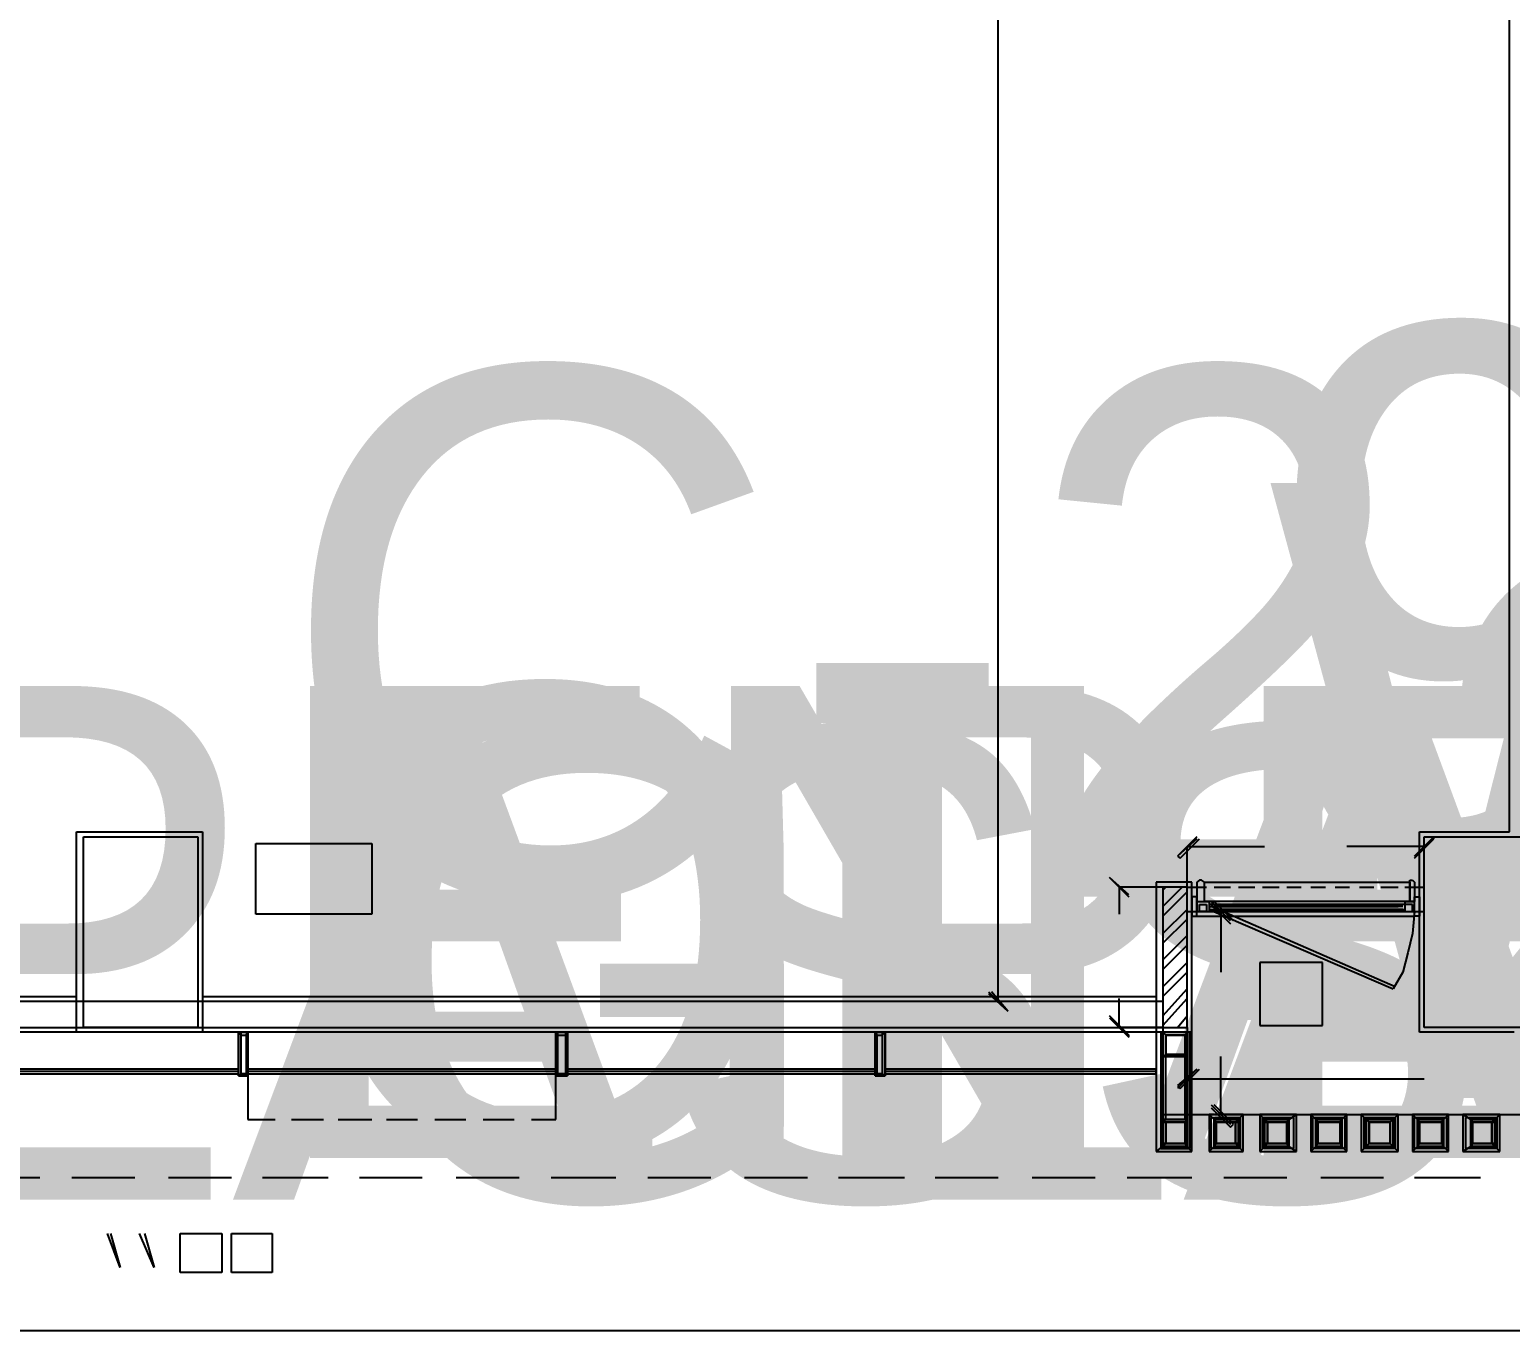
# Model space of a CAD drawing. Header units: feet. Extents: x -4 to 240, y -9 to 130.
# Drawn here: x 39.48 to 59, y 14.16 to 31.31 of the extents above; entities that cross this region are included whole.
import ezdxf

# ---------------------------------------------------------------- set-up
doc = ezdxf.new("R2010")
doc.units = ezdxf.units.FT
doc.layers.add('TEXT', color=3, linetype='Continuous')
doc.layers.add('WALLS', color=7, linetype='Continuous')

msp = doc.modelspace()

# ---------------------------------------------------------------- linework, layer by layer
at = {"layer": 'WALLS'}
for p, q in [((52.249, 18.501), (52.249, 39.745)), ((58.986, 20.734), (58.986, 39.145)), ((40.102, 18.093), (40.102, 20.734)), ((40.102, 20.734), (41.761, 20.734)), ((41.761, 20.734), (41.761, 18.093)), ((57.799, 18.093), (57.799, 20.734)), ((57.799, 20.734), (58.986, 20.734)), ((40.191, 18.156), (40.191, 20.67)), ((40.191, 20.67), (41.697, 20.67)), ((40.191, 20.67), (41.697, 20.67)), ((40.191, 18.156), (40.191, 20.67)), ((41.697, 20.67), (41.697, 18.156)), ((41.697, 20.67), (41.697, 18.156)), ((42.463, 20.581), (43.994, 20.581)), ((42.463, 19.649), (42.463, 20.581)), ((43.994, 20.581), (43.994, 19.649)), ((54.864, 20.67), (54.609, 20.415)), ((54.864, 20.644), (54.609, 20.415)), ((54.648, 20.389), (54.903, 20.644)), ((54.737, 20.006), (54.737, 20.542)), ((54.737, 20.542), (55.758, 20.542)), ((54.737, 20.542), (54.737, 20.542)), ((57.863, 20.542), (56.842, 20.542)), ((57.99, 20.67), (57.735, 20.415)), ((57.735, 20.415), (57.99, 20.644)), ((57.735, 20.389), (57.99, 20.644)), ((57.863, 18.156), (57.863, 20.67)), ((57.863, 20.67), (59.394, 20.67)), ((57.863, 20.67), (59.394, 20.67)), ((57.863, 18.156), (57.863, 20.67)), ((57.863, 20.006), (57.863, 20.542)), ((57.99, 20.644), (57.99, 20.67)), ((54.609, 20.415), (54.648, 20.389)), ((53.971, 19.879), (53.716, 20.134)), ((53.971, 19.904), (53.716, 20.134)), ((53.716, 20.134), (53.971, 19.879)), ((54.418, 20.006), (53.844, 20.006)), ((53.844, 20.006), (53.844, 19.649)), ((53.844, 20.006), (53.844, 20.006)), ((54.801, 20.07), (54.329, 20.07)), ((54.329, 20.07), (54.329, 18.093)), ((54.418, 19.968), (54.456, 20.006)), ((54.418, 19.751), (54.673, 20.006)), ((54.737, 20.006), (54.418, 20.006)), ((54.418, 20.006), (54.418, 18.156)), ((54.418, 20.006), (54.418, 20.006)), ((54.418, 19.624), (54.737, 19.943)), ((54.737, 20.006), (54.992, 20.006)), ((54.737, 18.156), (54.737, 20.006)), ((54.737, 20.006), (54.737, 20.006)), ((54.801, 18.093), (54.801, 20.07)), ((54.903, 20.096), (54.864, 20.07)), ((54.903, 20.096), (54.864, 20.07)), ((54.903, 20.096), (54.864, 20.07)), ((54.864, 20.07), (54.864, 19.815)), ((54.864, 20.07), (54.864, 19.815)), ((54.864, 20.07), (54.864, 19.815)), ((54.928, 20.096), (54.903, 20.096)), ((54.928, 20.096), (54.903, 20.096)), ((54.928, 20.096), (54.903, 20.096)), ((54.967, 20.07), (54.928, 20.096)), ((54.967, 20.07), (54.928, 20.096)), ((54.967, 20.07), (54.928, 20.096)), ((54.967, 20.07), (57.671, 20.07)), ((54.967, 19.815), (54.967, 20.07)), ((54.967, 20.07), (57.671, 20.07)), ((54.967, 19.815), (54.967, 20.07)), ((54.967, 19.815), (54.967, 20.07)), ((54.967, 19.815), (54.967, 20.07)), ((55.094, 20.006), (55.311, 20.006)), ((55.413, 20.006), (55.63, 20.006)), ((55.732, 20.006), (55.949, 20.006)), ((56.051, 20.006), (56.242, 20.006)), ((56.37, 20.006), (56.561, 20.006)), ((56.689, 20.006), (56.88, 20.006)), ((57.008, 20.006), (57.199, 20.006)), ((57.289, 20.006), (57.518, 20.006)), ((57.608, 20.006), (57.863, 20.006)), ((57.671, 20.07), (57.671, 20.096)), ((57.671, 20.096), (57.71, 20.096)), ((57.671, 20.07), (57.671, 20.096)), ((57.671, 20.096), (57.71, 20.096)), ((57.671, 20.07), (57.671, 20.096)), ((57.671, 20.096), (57.71, 20.096)), ((57.671, 20.07), (57.671, 19.815)), ((57.671, 19.815), (57.671, 20.07)), ((57.671, 19.815), (57.671, 20.07)), ((57.671, 19.815), (57.671, 20.07)), ((57.71, 20.096), (57.735, 20.07)), ((57.71, 20.096), (57.735, 20.07)), ((57.71, 20.096), (57.735, 20.07)), ((57.735, 20.07), (57.735, 19.815)), ((57.735, 20.07), (57.735, 19.815)), ((57.735, 20.07), (57.735, 19.815)), ((57.863, 20.006), (57.863, 20.006)), ((54.418, 19.394), (54.737, 19.713)), ((54.864, 19.879), (54.801, 19.879)), ((54.801, 19.879), (54.801, 19.624)), ((54.864, 19.879), (54.801, 19.879)), ((54.801, 19.879), (54.801, 19.624)), ((54.864, 19.879), (54.801, 19.879)), ((54.801, 19.879), (54.801, 19.624)), ((54.864, 19.624), (54.864, 19.879)), ((54.864, 19.624), (54.864, 19.879)), ((54.864, 19.624), (54.864, 19.879)), ((54.864, 19.815), (54.967, 19.815)), ((54.864, 19.815), (54.967, 19.815)), ((54.864, 19.815), (54.967, 19.815)), ((54.864, 19.815), (55.03, 19.815)), ((54.864, 19.815), (54.864, 19.687)), ((54.903, 19.777), (54.992, 19.777)), ((54.903, 19.687), (54.903, 19.777)), ((57.671, 19.815), (54.967, 19.815)), ((57.671, 19.815), (54.967, 19.815)), ((54.992, 19.777), (54.992, 19.687)), ((55.03, 19.815), (55.03, 19.687)), ((57.608, 19.815), (55.03, 19.815)), ((57.608, 19.777), (55.03, 19.777)), ((55.03, 19.751), (55.094, 19.751)), ((55.03, 19.713), (57.608, 19.713)), ((55.03, 19.713), (55.03, 19.713)), ((55.03, 19.713), (55.094, 19.713)), ((55.03, 19.713), (55.03, 19.713)), ((55.03, 19.713), (57.455, 18.667)), ((55.311, 19.56), (55.056, 19.815)), ((55.094, 19.815), (55.056, 19.777)), ((55.056, 19.777), (55.311, 19.522)), ((57.48, 18.692), (55.056, 19.751)), ((55.349, 19.56), (55.094, 19.815)), ((55.094, 19.751), (55.094, 19.751)), ((55.094, 19.751), (55.094, 19.751)), ((57.518, 19.751), (55.094, 19.751)), ((55.094, 19.751), (55.094, 19.751)), ((55.094, 19.713), (55.094, 19.713)), ((57.518, 19.713), (55.094, 19.713)), ((55.094, 19.713), (55.094, 19.713)), ((57.518, 19.751), (55.12, 19.751)), ((57.518, 19.751), (55.12, 19.751)), ((55.12, 19.751), (57.518, 19.751)), ((55.12, 19.751), (55.12, 19.751)), ((55.12, 19.713), (55.12, 19.713)), ((57.48, 19.751), (57.48, 19.751)), ((57.48, 19.751), (57.48, 19.751)), ((57.48, 19.713), (57.48, 19.713)), ((57.48, 19.713), (57.48, 19.713)), ((57.582, 19.751), (57.518, 19.751)), ((57.518, 19.751), (57.518, 19.751)), ((57.518, 19.713), (57.518, 19.713)), ((57.582, 19.713), (57.518, 19.713)), ((57.582, 19.713), (57.582, 19.713)), ((57.608, 19.815), (57.735, 19.815)), ((57.608, 19.815), (57.608, 19.687)), ((57.71, 19.777), (57.608, 19.777)), ((57.608, 19.777), (57.608, 19.687)), ((57.735, 19.815), (57.671, 19.815)), ((57.735, 19.815), (57.671, 19.815)), ((57.735, 19.815), (57.671, 19.815)), ((57.71, 19.687), (57.71, 19.777)), ((57.735, 19.624), (57.735, 19.879)), ((57.735, 19.879), (57.799, 19.879)), ((57.735, 19.879), (57.799, 19.879)), ((57.735, 19.624), (57.735, 19.879)), ((57.735, 19.879), (57.799, 19.879)), ((57.735, 19.624), (57.735, 19.879)), ((57.735, 19.687), (57.735, 19.815)), ((57.799, 19.879), (57.799, 19.624)), ((57.799, 19.879), (57.799, 19.624)), ((57.799, 19.879), (57.799, 19.624)), ((43.994, 19.649), (42.463, 19.649)), ((54.418, 19.266), (54.737, 19.585)), ((54.737, 19.687), (54.992, 19.687)), ((54.737, 19.687), (55.183, 19.687)), ((54.737, 19.687), (54.737, 19.687)), ((54.801, 19.624), (54.864, 19.624)), ((54.801, 19.624), (54.864, 19.624)), ((54.801, 19.624), (54.864, 19.624)), ((54.864, 19.687), (55.03, 19.687)), ((54.864, 19.624), (57.735, 19.624)), ((54.992, 19.687), (54.903, 19.687)), ((55.03, 19.687), (57.608, 19.687)), ((55.094, 19.687), (55.311, 19.687)), ((55.183, 19.687), (55.183, 18.884)), ((55.413, 19.687), (55.63, 19.687)), ((55.732, 19.687), (55.949, 19.687)), ((56.051, 19.687), (56.242, 19.687)), ((56.37, 19.687), (56.561, 19.687)), ((56.689, 19.687), (56.88, 19.687)), ((57.008, 19.687), (57.199, 19.687)), ((57.289, 19.687), (57.518, 19.687)), ((57.608, 19.687), (57.863, 19.687)), ((57.608, 19.687), (57.735, 19.687)), ((57.608, 19.687), (57.71, 19.687)), ((57.735, 19.687), (57.71, 19.394)), ((57.799, 19.624), (57.735, 19.624)), ((57.799, 19.624), (57.735, 19.624)), ((57.799, 19.624), (57.735, 19.624)), ((54.418, 19.049), (54.737, 19.368)), ((57.71, 19.394), (57.646, 19.139)), ((54.418, 18.922), (54.737, 19.241)), ((57.646, 19.139), (57.582, 18.884)), ((54.418, 18.692), (54.737, 19.011)), ((56.523, 19.011), (55.694, 19.011)), ((55.694, 19.011), (55.694, 18.182)), ((56.523, 18.182), (56.523, 19.011)), ((54.418, 18.565), (54.737, 18.884)), ((57.582, 18.884), (57.455, 18.667)), ((22.903, 18.565), (40.102, 18.565)), ((41.761, 18.565), (54.329, 18.565)), ((52.121, 18.628), (52.376, 18.373)), ((52.121, 18.603), (52.376, 18.373)), ((52.376, 18.373), (52.159, 18.628)), ((54.418, 18.309), (54.737, 18.667)), ((21.665, 18.501), (54.418, 18.501)), ((52.249, 18.501), (52.249, 18.501)), ((52.249, 18.501), (52.249, 18.501)), ((52.287, 18.501), (52.287, 18.501)), ((53.844, 18.156), (53.844, 18.539)), ((54.418, 18.182), (54.737, 18.539)), ((21.665, 18.156), (54.418, 18.156)), ((41.697, 18.156), (40.191, 18.156)), ((41.697, 18.156), (40.191, 18.156)), ((53.971, 18.054), (53.716, 18.309)), ((53.716, 18.284), (53.971, 18.054)), ((53.716, 18.284), (53.971, 18.029)), ((54.418, 18.156), (53.844, 18.156)), ((54.418, 18.156), (54.418, 17.008)), ((54.418, 18.156), (54.737, 18.156)), ((54.418, 18.156), (54.418, 18.156)), ((54.609, 18.156), (54.737, 18.309)), ((54.737, 18.156), (54.737, 18.182)), ((54.737, 18.156), (54.737, 17.48)), ((54.737, 18.156), (54.737, 18.156)), ((55.694, 18.182), (56.523, 18.182)), ((59.394, 18.156), (57.863, 18.156)), ((59.394, 18.156), (57.863, 18.156)), ((40.191, 18.093), (22.839, 18.093)), ((41.697, 18.093), (40.191, 18.093)), ((54.801, 18.093), (41.697, 18.093)), ((42.271, 18.054), (42.233, 18.093)), ((42.233, 18.093), (42.233, 17.518)), ((42.36, 18.093), (42.233, 18.093)), ((42.233, 17.518), (42.233, 18.093)), ((42.233, 18.093), (42.36, 18.093)), ((42.233, 18.054), (42.233, 18.054)), ((42.271, 17.518), (42.271, 18.093)), ((42.271, 18.093), (42.36, 18.093)), ((42.271, 17.544), (42.271, 18.054)), ((42.271, 18.054), (42.335, 18.054)), ((42.271, 17.544), (42.271, 18.054)), ((42.271, 18.054), (42.335, 18.054)), ((42.335, 18.054), (42.36, 18.093)), ((42.335, 18.054), (42.335, 17.544)), ((42.335, 18.054), (42.335, 17.544)), ((42.335, 18.054), (42.335, 18.054)), ((42.36, 18.093), (42.36, 17.518)), ((42.36, 17.518), (42.36, 18.093)), ((42.36, 18.093), (42.36, 17.518)), ((46.443, 18.054), (46.418, 18.093)), ((46.418, 18.093), (46.418, 17.518)), ((46.571, 18.093), (46.418, 18.093)), ((46.418, 17.518), (46.418, 18.093)), ((46.418, 18.093), (46.571, 18.093)), ((46.418, 18.054), (46.418, 18.054)), ((46.443, 17.518), (46.443, 18.093)), ((46.443, 18.093), (46.545, 18.093)), ((46.443, 17.544), (46.443, 18.054)), ((46.443, 18.054), (46.545, 18.054)), ((46.443, 17.544), (46.443, 18.054)), ((46.443, 18.054), (46.545, 18.054)), ((46.545, 18.093), (46.545, 17.518)), ((46.545, 18.054), (46.571, 18.093)), ((46.545, 18.054), (46.545, 17.544)), ((46.545, 18.054), (46.545, 17.544)), ((46.545, 18.054), (46.545, 18.054)), ((46.571, 17.518), (46.571, 18.093)), ((46.571, 18.093), (46.571, 17.518)), ((50.628, 17.518), (50.628, 18.093)), ((50.628, 18.093), (50.718, 18.093)), ((50.654, 18.054), (50.628, 18.093)), ((50.628, 18.093), (50.628, 17.518)), ((50.756, 18.093), (50.628, 18.093)), ((50.628, 17.518), (50.628, 18.093)), ((50.628, 18.093), (50.756, 18.093)), ((50.628, 18.054), (50.628, 18.054)), ((50.654, 17.544), (50.654, 18.054)), ((50.654, 18.054), (50.718, 18.054)), ((50.654, 17.544), (50.654, 18.054)), ((50.654, 18.054), (50.718, 18.054)), ((50.718, 18.093), (50.718, 17.518)), ((50.718, 18.054), (50.756, 18.093)), ((50.718, 18.054), (50.718, 17.544)), ((50.718, 18.054), (50.718, 17.544)), ((50.718, 18.054), (50.718, 18.054)), ((50.756, 17.518), (50.756, 18.093)), ((50.756, 18.093), (50.756, 17.518)), ((53.971, 18.029), (53.971, 18.054)), ((54.329, 18.093), (54.329, 16.523)), ((54.392, 18.093), (54.392, 16.561)), ((54.418, 18.093), (54.737, 18.093)), ((54.418, 17.774), (54.418, 18.093)), ((54.737, 18.093), (54.418, 18.093)), ((54.456, 18.054), (54.418, 18.093)), ((54.418, 18.093), (54.418, 17.774)), ((54.418, 18.093), (54.737, 18.093)), ((54.418, 17.774), (54.418, 18.093)), ((54.418, 16.587), (54.418, 18.093)), ((54.418, 18.054), (54.418, 18.054)), ((54.456, 18.054), (54.711, 18.054)), ((54.456, 17.799), (54.456, 18.054)), ((54.711, 18.054), (54.456, 18.054)), ((54.456, 18.054), (54.456, 17.799)), ((54.711, 18.054), (54.737, 18.093)), ((54.711, 18.054), (54.711, 17.799)), ((54.711, 18.054), (54.711, 18.054)), ((54.711, 17.799), (54.711, 18.054)), ((54.737, 18.093), (54.737, 17.774)), ((54.737, 17.774), (54.737, 18.093)), ((54.737, 18.093), (54.737, 17.774)), ((54.801, 18.093), (54.737, 18.093)), ((54.737, 18.093), (54.737, 16.587)), ((54.775, 16.561), (54.775, 18.093)), ((54.801, 16.523), (54.801, 18.093)), ((57.863, 18.093), (57.799, 18.093)), ((59.049, 18.093), (57.863, 18.093)), ((54.456, 17.799), (54.418, 17.774)), ((54.418, 16.944), (54.418, 17.774)), ((54.456, 17.774), (54.418, 17.774)), ((54.418, 17.774), (54.418, 16.944)), ((54.418, 16.944), (54.418, 17.774)), ((54.737, 17.774), (54.418, 17.774)), ((54.418, 17.774), (54.737, 17.774)), ((54.418, 17.774), (54.418, 17.774)), ((54.737, 17.774), (54.418, 17.774)), ((54.711, 17.799), (54.456, 17.799)), ((54.456, 17.799), (54.711, 17.799)), ((54.456, 16.944), (54.456, 17.774)), ((54.456, 16.944), (54.456, 17.774)), ((54.711, 17.799), (54.737, 17.774)), ((54.737, 17.774), (54.711, 17.774)), ((54.711, 17.774), (54.711, 16.944)), ((54.711, 16.944), (54.711, 17.774)), ((54.711, 17.774), (54.711, 17.774)), ((54.737, 16.944), (54.737, 17.774)), ((54.737, 16.944), (54.737, 17.774)), ((54.737, 16.944), (54.737, 17.774)), ((55.183, 17.008), (55.183, 17.774)), ((42.233, 17.608), (38.188, 17.608)), ((38.188, 17.582), (42.233, 17.582)), ((42.233, 17.544), (42.233, 17.608)), ((46.418, 17.608), (42.36, 17.608)), ((42.36, 17.582), (46.418, 17.582)), ((46.418, 17.544), (46.418, 17.608)), ((50.628, 17.608), (46.571, 17.608)), ((46.571, 17.582), (50.628, 17.582)), ((50.628, 17.544), (50.628, 17.608)), ((54.329, 17.608), (50.756, 17.608)), ((50.756, 17.582), (54.329, 17.582)), ((54.329, 17.544), (54.329, 17.608)), ((54.864, 17.608), (54.609, 17.352)), ((54.864, 17.608), (54.609, 17.391)), ((54.648, 17.352), (54.903, 17.608)), ((38.188, 17.544), (42.233, 17.544)), ((42.271, 17.544), (42.233, 17.518)), ((42.233, 17.518), (42.36, 17.518)), ((42.36, 17.518), (42.233, 17.518)), ((42.233, 17.518), (42.233, 17.518)), ((42.335, 17.544), (42.271, 17.544)), ((42.335, 17.544), (42.271, 17.544)), ((42.36, 17.518), (42.271, 17.518)), ((42.335, 17.544), (42.36, 17.518)), ((42.335, 17.518), (42.335, 17.518)), ((42.36, 17.544), (46.418, 17.544)), ((42.36, 17.518), (42.36, 16.944)), ((46.443, 17.544), (46.418, 17.518)), ((46.418, 17.518), (46.571, 17.518)), ((46.571, 17.518), (46.418, 17.518)), ((46.418, 17.518), (46.418, 17.518)), ((46.418, 16.944), (46.418, 17.518)), ((46.545, 17.544), (46.443, 17.544)), ((46.545, 17.544), (46.443, 17.544)), ((46.545, 17.518), (46.443, 17.518)), ((46.545, 17.544), (46.571, 17.518)), ((46.545, 17.518), (46.545, 17.518)), ((46.571, 17.544), (50.628, 17.544)), ((50.654, 17.544), (50.628, 17.518)), ((50.718, 17.518), (50.628, 17.518)), ((50.628, 17.518), (50.756, 17.518)), ((50.756, 17.518), (50.628, 17.518)), ((50.628, 17.518), (50.628, 17.518)), ((50.718, 17.544), (50.654, 17.544)), ((50.718, 17.544), (50.654, 17.544)), ((50.718, 17.544), (50.756, 17.518)), ((50.718, 17.518), (50.718, 17.518)), ((50.756, 17.544), (54.329, 17.544)), ((54.609, 17.391), (54.648, 17.352)), ((54.737, 17.48), (57.863, 17.48)), ((54.418, 17.008), (62.839, 17.008)), ((54.839, 17.008), (55.183, 17.008)), ((54.839, 17.008), (54.839, 17.008)), ((55.477, 17.008), (55.03, 17.008)), ((55.094, 16.944), (55.03, 17.008)), ((55.03, 17.008), (55.03, 16.523)), ((55.056, 17.136), (55.311, 16.88)), ((55.056, 17.097), (55.311, 16.842)), ((55.349, 16.88), (55.094, 17.136)), ((55.183, 17.008), (55.183, 17.008)), ((55.413, 16.944), (55.477, 17.008)), ((55.477, 16.523), (55.477, 17.008)), ((56.179, 17.008), (55.694, 17.008)), ((55.758, 16.944), (55.694, 17.008)), ((55.694, 17.008), (55.694, 16.523)), ((56.077, 16.944), (56.179, 17.008)), ((56.179, 16.523), (56.179, 17.008)), ((56.842, 17.008), (56.37, 17.008)), ((56.434, 16.944), (56.37, 17.008)), ((56.37, 17.008), (56.37, 16.523)), ((56.778, 16.944), (56.842, 17.008)), ((56.842, 16.523), (56.842, 17.008)), ((57.518, 17.008), (57.033, 17.008)), ((57.097, 16.944), (57.033, 17.008)), ((57.033, 17.008), (57.033, 16.523)), ((57.455, 16.944), (57.518, 17.008)), ((57.518, 16.523), (57.518, 17.008)), ((58.182, 17.008), (57.71, 17.008)), ((57.774, 16.944), (57.71, 17.008)), ((57.71, 17.008), (57.71, 16.523)), ((58.118, 16.944), (58.182, 17.008)), ((58.182, 16.523), (58.182, 17.008)), ((58.858, 17.008), (58.373, 17.008)), ((58.475, 16.944), (58.373, 17.008)), ((58.373, 17.008), (58.373, 16.523)), ((58.794, 16.944), (58.858, 17.008)), ((58.858, 16.523), (58.858, 17.008)), ((42.36, 16.944), (42.718, 16.944)), ((42.935, 16.944), (43.356, 16.944)), ((43.547, 16.944), (43.994, 16.944)), ((44.185, 16.944), (44.593, 16.944)), ((44.823, 16.944), (45.231, 16.944)), ((45.461, 16.944), (45.869, 16.944)), ((46.099, 16.944), (46.418, 16.944)), ((54.737, 16.944), (54.418, 16.944)), ((54.456, 16.906), (54.418, 16.944)), ((54.418, 16.944), (54.418, 16.587)), ((54.418, 16.944), (54.737, 16.944)), ((54.418, 16.587), (54.418, 16.944)), ((54.418, 16.906), (54.737, 16.906)), ((54.418, 16.625), (54.418, 16.906)), ((54.418, 16.906), (54.418, 16.906)), ((54.456, 16.906), (54.711, 16.906)), ((54.456, 16.625), (54.456, 16.906)), ((54.711, 16.906), (54.456, 16.906)), ((54.456, 16.906), (54.456, 16.625)), ((54.711, 16.906), (54.737, 16.944)), ((54.711, 16.906), (54.711, 16.625)), ((54.711, 16.906), (54.711, 16.906)), ((54.711, 16.625), (54.711, 16.906)), ((54.737, 16.587), (54.737, 16.944)), ((54.737, 16.944), (54.737, 16.587)), ((54.737, 16.906), (54.737, 16.625)), ((55.056, 16.97), (55.439, 16.97)), ((55.056, 16.561), (55.056, 16.97)), ((55.413, 16.944), (55.094, 16.944)), ((55.12, 16.906), (55.094, 16.944)), ((55.094, 16.944), (55.094, 16.587)), ((55.094, 16.944), (55.413, 16.944)), ((55.094, 16.587), (55.094, 16.944)), ((55.094, 16.944), (55.413, 16.944)), ((55.094, 16.587), (55.094, 16.944)), ((55.094, 16.906), (55.413, 16.906)), ((55.094, 16.625), (55.094, 16.906)), ((55.094, 16.906), (55.094, 16.906)), ((55.12, 16.906), (55.375, 16.906)), ((55.12, 16.625), (55.12, 16.906)), ((55.375, 16.906), (55.12, 16.906)), ((55.12, 16.906), (55.12, 16.625)), ((55.311, 16.842), (55.349, 16.88)), ((55.375, 16.906), (55.413, 16.944)), ((55.375, 16.906), (55.375, 16.625)), ((55.375, 16.906), (55.375, 16.906)), ((55.375, 16.625), (55.375, 16.906)), ((55.413, 16.587), (55.413, 16.944)), ((55.413, 16.944), (55.413, 16.587)), ((55.413, 16.944), (55.413, 16.587)), ((55.413, 16.906), (55.413, 16.625)), ((55.439, 16.97), (55.439, 16.561)), ((55.732, 16.97), (56.14, 16.97)), ((55.732, 16.561), (55.732, 16.97)), ((56.077, 16.944), (55.758, 16.944)), ((55.796, 16.906), (55.758, 16.944)), ((55.758, 16.944), (55.758, 16.587)), ((55.758, 16.944), (56.077, 16.944)), ((55.758, 16.587), (55.758, 16.944)), ((55.758, 16.944), (56.077, 16.944)), ((55.758, 16.587), (55.758, 16.944)), ((55.758, 16.906), (56.077, 16.906)), ((55.758, 16.625), (55.758, 16.906)), ((55.758, 16.906), (55.758, 16.906)), ((55.796, 16.906), (56.051, 16.906)), ((55.796, 16.625), (55.796, 16.906)), ((56.051, 16.906), (55.796, 16.906)), ((55.796, 16.906), (55.796, 16.625)), ((56.051, 16.906), (56.077, 16.944)), ((56.051, 16.906), (56.051, 16.625)), ((56.051, 16.906), (56.051, 16.906)), ((56.051, 16.625), (56.051, 16.906)), ((56.077, 16.587), (56.077, 16.944)), ((56.077, 16.944), (56.077, 16.587)), ((56.077, 16.944), (56.077, 16.587)), ((56.077, 16.906), (56.077, 16.625)), ((56.14, 16.97), (56.14, 16.561)), ((56.396, 16.97), (56.817, 16.97)), ((56.396, 16.561), (56.396, 16.97)), ((56.778, 16.944), (56.434, 16.944)), ((56.459, 16.906), (56.434, 16.944)), ((56.434, 16.944), (56.434, 16.587)), ((56.434, 16.944), (56.778, 16.944)), ((56.434, 16.587), (56.434, 16.944)), ((56.434, 16.944), (56.778, 16.944)), ((56.434, 16.587), (56.434, 16.944)), ((56.434, 16.906), (56.434, 16.906)), ((56.459, 16.906), (56.753, 16.906)), ((56.459, 16.625), (56.459, 16.906)), ((56.459, 16.906), (56.753, 16.906)), ((56.459, 16.625), (56.459, 16.906)), ((56.753, 16.906), (56.459, 16.906)), ((56.459, 16.906), (56.459, 16.625)), ((56.753, 16.906), (56.778, 16.944)), ((56.753, 16.906), (56.753, 16.625)), ((56.753, 16.906), (56.753, 16.625)), ((56.753, 16.906), (56.753, 16.906)), ((56.753, 16.625), (56.753, 16.906)), ((56.778, 16.587), (56.778, 16.944)), ((56.778, 16.944), (56.778, 16.587)), ((56.778, 16.944), (56.778, 16.587)), ((56.817, 16.97), (56.817, 16.561)), ((57.072, 16.97), (57.48, 16.97)), ((57.072, 16.561), (57.072, 16.97)), ((57.455, 16.944), (57.097, 16.944)), ((57.136, 16.906), (57.097, 16.944)), ((57.097, 16.944), (57.097, 16.587)), ((57.097, 16.944), (57.455, 16.944)), ((57.097, 16.587), (57.097, 16.944)), ((57.097, 16.944), (57.455, 16.944)), ((57.097, 16.587), (57.097, 16.944)), ((57.097, 16.906), (57.097, 16.906)), ((57.136, 16.906), (57.416, 16.906)), ((57.136, 16.625), (57.136, 16.906)), ((57.136, 16.906), (57.416, 16.906)), ((57.136, 16.625), (57.136, 16.906)), ((57.416, 16.906), (57.136, 16.906)), ((57.136, 16.906), (57.136, 16.625)), ((57.416, 16.906), (57.455, 16.944)), ((57.416, 16.906), (57.416, 16.625)), ((57.416, 16.906), (57.416, 16.625)), ((57.416, 16.906), (57.416, 16.906)), ((57.416, 16.625), (57.416, 16.906)), ((57.455, 16.587), (57.455, 16.944)), ((57.455, 16.944), (57.455, 16.587)), ((57.455, 16.944), (57.455, 16.587)), ((57.48, 16.97), (57.48, 16.561)), ((57.735, 16.97), (58.156, 16.97)), ((57.735, 16.561), (57.735, 16.97)), ((58.118, 16.944), (57.774, 16.944)), ((57.799, 16.906), (57.774, 16.944)), ((57.774, 16.944), (57.774, 16.587)), ((57.774, 16.944), (58.118, 16.944)), ((57.774, 16.587), (57.774, 16.944)), ((57.774, 16.944), (58.118, 16.944)), ((57.774, 16.587), (57.774, 16.944)), ((57.774, 16.906), (57.774, 16.906)), ((57.799, 16.906), (58.093, 16.906)), ((57.799, 16.625), (57.799, 16.906)), ((57.799, 16.906), (58.093, 16.906)), ((57.799, 16.625), (57.799, 16.906)), ((58.093, 16.906), (57.799, 16.906)), ((57.799, 16.906), (57.799, 16.625)), ((58.093, 16.906), (58.118, 16.944)), ((58.093, 16.906), (58.093, 16.625)), ((58.093, 16.906), (58.093, 16.625)), ((58.093, 16.906), (58.093, 16.906)), ((58.093, 16.625), (58.093, 16.906)), ((58.118, 16.587), (58.118, 16.944)), ((58.118, 16.944), (58.118, 16.587)), ((58.118, 16.944), (58.118, 16.587)), ((58.156, 16.97), (58.156, 16.561)), ((58.411, 16.97), (58.82, 16.97)), ((58.411, 16.561), (58.411, 16.97)), ((58.794, 16.944), (58.475, 16.944)), ((58.501, 16.906), (58.475, 16.944)), ((58.475, 16.944), (58.475, 16.587)), ((58.475, 16.944), (58.794, 16.944)), ((58.475, 16.587), (58.475, 16.944)), ((58.475, 16.944), (58.794, 16.944)), ((58.475, 16.587), (58.475, 16.944)), ((58.475, 16.906), (58.794, 16.906)), ((58.475, 16.625), (58.475, 16.906)), ((58.475, 16.906), (58.475, 16.906)), ((58.501, 16.906), (58.756, 16.906)), ((58.501, 16.625), (58.501, 16.906)), ((58.756, 16.906), (58.501, 16.906)), ((58.501, 16.906), (58.501, 16.625)), ((58.756, 16.906), (58.794, 16.944)), ((58.756, 16.906), (58.756, 16.625)), ((58.756, 16.906), (58.756, 16.906)), ((58.756, 16.625), (58.756, 16.906)), ((58.794, 16.587), (58.794, 16.944)), ((58.794, 16.944), (58.794, 16.587)), ((58.794, 16.944), (58.794, 16.587)), ((58.794, 16.906), (58.794, 16.625)), ((58.82, 16.97), (58.82, 16.561)), ((54.737, 16.625), (54.418, 16.625)), ((54.456, 16.625), (54.418, 16.587)), ((54.711, 16.625), (54.456, 16.625)), ((54.456, 16.625), (54.711, 16.625)), ((54.711, 16.625), (54.737, 16.587)), ((55.413, 16.625), (55.094, 16.625)), ((55.12, 16.625), (55.094, 16.587)), ((55.375, 16.625), (55.12, 16.625)), ((55.12, 16.625), (55.375, 16.625)), ((55.375, 16.625), (55.413, 16.587)), ((56.077, 16.625), (55.758, 16.625)), ((55.796, 16.625), (55.758, 16.587)), ((56.051, 16.625), (55.796, 16.625)), ((55.796, 16.625), (56.051, 16.625)), ((56.051, 16.625), (56.077, 16.587)), ((56.459, 16.625), (56.434, 16.587)), ((56.753, 16.625), (56.459, 16.625)), ((56.753, 16.625), (56.459, 16.625)), ((56.459, 16.625), (56.753, 16.625)), ((56.753, 16.625), (56.778, 16.587)), ((57.136, 16.625), (57.097, 16.587)), ((57.416, 16.625), (57.136, 16.625)), ((57.416, 16.625), (57.136, 16.625)), ((57.136, 16.625), (57.416, 16.625)), ((57.416, 16.625), (57.455, 16.587)), ((57.799, 16.625), (57.774, 16.587)), ((58.093, 16.625), (57.799, 16.625)), ((58.093, 16.625), (57.799, 16.625)), ((57.799, 16.625), (58.093, 16.625)), ((58.093, 16.625), (58.118, 16.587)), ((58.794, 16.625), (58.475, 16.625)), ((58.501, 16.625), (58.475, 16.587)), ((58.756, 16.625), (58.501, 16.625)), ((58.501, 16.625), (58.756, 16.625)), ((58.756, 16.625), (58.794, 16.587)), ((54.329, 16.523), (54.418, 16.587)), ((54.329, 16.523), (54.801, 16.523)), ((54.392, 16.561), (54.775, 16.561)), ((54.418, 16.587), (54.737, 16.587)), ((54.418, 16.587), (54.418, 16.587)), ((54.737, 16.587), (54.418, 16.587)), ((54.737, 16.587), (54.418, 16.587)), ((54.711, 16.587), (54.711, 16.587)), ((54.801, 16.523), (54.737, 16.587)), ((55.094, 16.587), (55.03, 16.523)), ((55.03, 16.523), (55.477, 16.523)), ((55.439, 16.561), (55.056, 16.561)), ((55.094, 16.587), (55.413, 16.587)), ((55.094, 16.587), (55.094, 16.587)), ((55.413, 16.587), (55.094, 16.587)), ((55.413, 16.587), (55.094, 16.587)), ((55.375, 16.587), (55.375, 16.587)), ((55.413, 16.587), (55.477, 16.523)), ((55.758, 16.587), (55.694, 16.523)), ((55.694, 16.523), (56.179, 16.523)), ((56.14, 16.561), (55.732, 16.561)), ((55.758, 16.587), (56.077, 16.587)), ((55.758, 16.587), (55.758, 16.587)), ((56.077, 16.587), (55.758, 16.587)), ((56.077, 16.587), (55.758, 16.587)), ((56.051, 16.587), (56.051, 16.587)), ((56.077, 16.587), (56.179, 16.523)), ((56.434, 16.587), (56.37, 16.523)), ((56.37, 16.523), (56.842, 16.523)), ((56.817, 16.561), (56.396, 16.561)), ((56.434, 16.587), (56.778, 16.587)), ((56.434, 16.587), (56.434, 16.587)), ((56.778, 16.587), (56.434, 16.587)), ((56.778, 16.587), (56.434, 16.587)), ((56.753, 16.587), (56.753, 16.587)), ((56.778, 16.587), (56.842, 16.523)), ((57.097, 16.587), (57.033, 16.523)), ((57.033, 16.523), (57.518, 16.523)), ((57.48, 16.561), (57.072, 16.561)), ((57.097, 16.587), (57.455, 16.587)), ((57.097, 16.587), (57.097, 16.587)), ((57.455, 16.587), (57.097, 16.587)), ((57.455, 16.587), (57.097, 16.587)), ((57.416, 16.587), (57.416, 16.587)), ((57.455, 16.587), (57.518, 16.523)), ((57.774, 16.587), (57.71, 16.523)), ((57.71, 16.523), (58.182, 16.523)), ((58.156, 16.561), (57.735, 16.561)), ((57.774, 16.587), (58.118, 16.587)), ((57.774, 16.587), (57.774, 16.587)), ((58.118, 16.587), (57.774, 16.587)), ((58.118, 16.587), (57.774, 16.587)), ((58.093, 16.587), (58.093, 16.587)), ((58.118, 16.587), (58.182, 16.523)), ((58.475, 16.587), (58.373, 16.523)), ((58.373, 16.523), (58.858, 16.523)), ((58.82, 16.561), (58.411, 16.561)), ((58.475, 16.587), (58.794, 16.587)), ((58.475, 16.587), (58.475, 16.587)), ((58.794, 16.587), (58.475, 16.587)), ((58.794, 16.587), (58.475, 16.587)), ((58.756, 16.587), (58.756, 16.587)), ((58.794, 16.587), (58.858, 16.523)), ((38.762, 16.179), (39.617, 16.179)), ((40.038, 16.179), (40.868, 16.179)), ((41.314, 16.179), (42.144, 16.179)), ((42.552, 16.179), (43.419, 16.179)), ((43.828, 16.179), (44.657, 16.179)), ((45.104, 16.179), (45.933, 16.179)), ((46.354, 16.179), (47.209, 16.179)), ((47.63, 16.179), (48.459, 16.179)), ((48.906, 16.179), (49.735, 16.179)), ((50.144, 16.179), (51.011, 16.179)), ((51.419, 16.179), (52.249, 16.179)), ((52.695, 16.179), (53.525, 16.179)), ((53.946, 16.179), (54.801, 16.179)), ((55.222, 16.179), (56.051, 16.179)), ((56.498, 16.179), (57.327, 16.179)), ((57.735, 16.179), (58.603, 16.179)), ((40.676, 14.992), (40.51, 15.439)), ((40.549, 15.439), (40.676, 14.992)), ((41.123, 14.992), (40.931, 15.439)), ((40.995, 15.439), (41.123, 14.992)), ((41.467, 14.928), (41.467, 15.439)), ((41.467, 15.439), (42.016, 15.439)), ((42.016, 15.439), (42.016, 14.928)), ((42.144, 14.928), (42.144, 15.439)), ((42.144, 15.439), (42.679, 15.439)), ((42.679, 15.439), (42.679, 14.928)), ((42.016, 14.928), (41.467, 14.928)), ((42.679, 14.928), (42.144, 14.928)), ((21.308, 14.163), (146.922, 14.163))]:
    msp.add_line(p, q, dxfattribs=at)

# ---------------------------------------------------------------- texts
at = {"layer": 'TEXT'}
for s, height, p in [('925', 7.1196, (55.732, 20.287)), ('C-2', 6.9589, (42.718, 19.879)), ('W', 6.959, (55.796, 18.373)), ('2300', 7.1196, (57.837, 17.225)), ('OPENABLE ', 6.2239, (30.469, 16.434)), ('OPENABLE ', 6.2239, (43.037, 16.434)), ('GLASS', 6.2239, (31.043, 15.885)), ('GLASS', 6.2239, (43.573, 15.885))]:
    msp.add_text(s, height=height, dxfattribs=at).set_placement(p)

doc.saveas('drawing.dxf')
